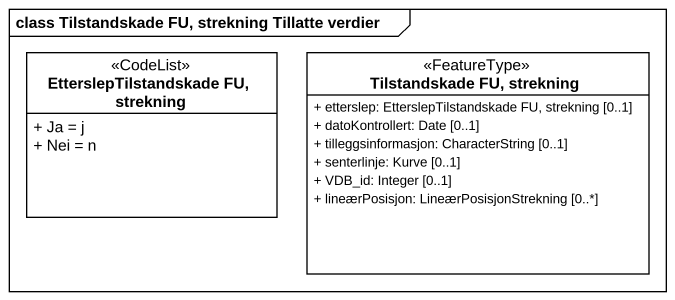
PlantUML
@startuml
mainframe class Tilstandskade FU, strekning Tillatte verdier
hide circle
hide empty members
skinparam classAttributeIconSize 0
class "EtterslepTilstandskade FU, strekning" as EtterslepTilstandskade_FU <<CodeList>> {
  + Ja = j
  + Nei = n
}
class "Tilstandskade FU, strekning" as Tilstandskade_FU_strekning <<FeatureType>> {
  + etterslep: EtterslepTilstandskade FU, strekning [0..1]
  + datoKontrollert: Date [0..1]
  + tilleggsinformasjon: CharacterString [0..1]
  + senterlinje: Kurve [0..1]
  + VDB_id: Integer [0..1]
  + lineærPosisjon: LineærPosisjonStrekning [0..*]
}
@enduml
